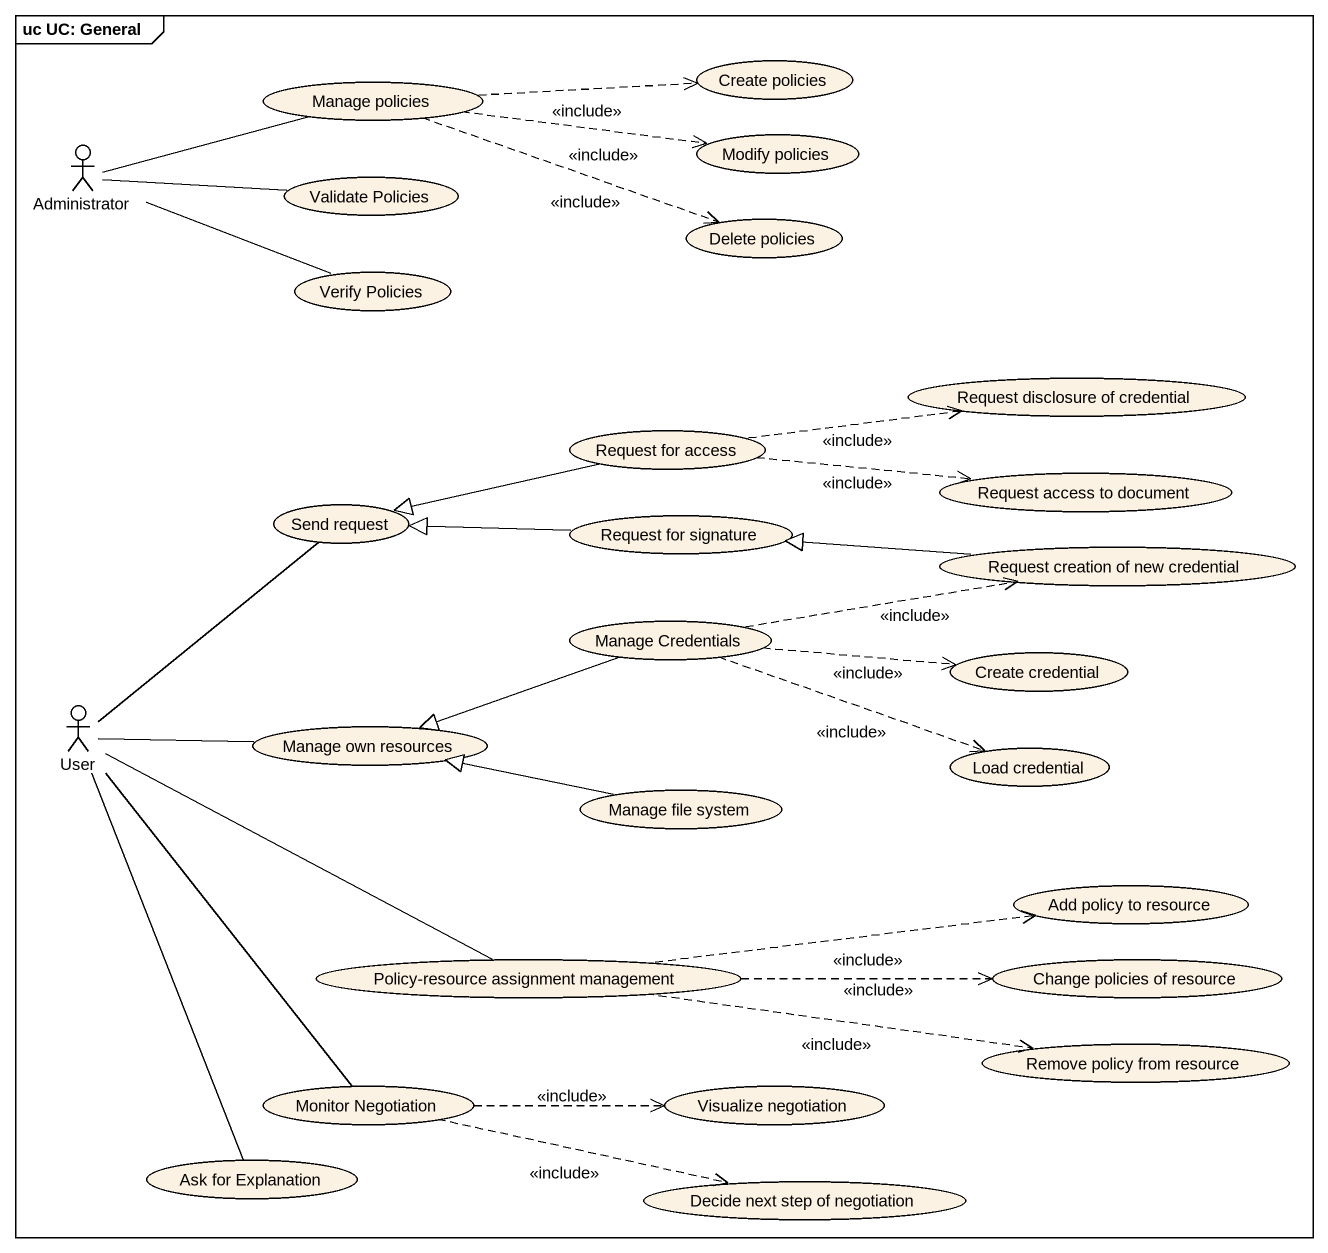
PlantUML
@startuml
mainframe uc UC: General
usecase "Create policies" as Create_policies
usecase "Manage policies" as Manage_policies
usecase "Modify policies" as Modify_policies
actor Administrator
usecase "Validate Policies" as Validate_Policies
usecase "Verify Policies" as Verify_Policies
usecase "Delete policies" as Delete_policies
usecase "Request disclosure of credential" as Request_disclosure_of
usecase "Request for access" as Request_for_access
usecase "Request access to document" as Request_access_to_document
usecase "Send request" as Send_request
usecase "Request for signature" as Request_for_signature
usecase "Request creation of new credential" as Request_creation_of_new
usecase "Manage Credentials" as Manage_Credentials
usecase "Create credential" as Create_credential
actor User
usecase "Manage own resources" as Manage_own_resources
usecase "Load credential" as Load_credential
usecase "Manage file system" as Manage_file_system
usecase "Add policy to resource" as Add_policy_to_resource
usecase "Policy-resource assignment management" as Policy_resource_assignment
usecase "Change policies of resource" as Change_policies_of_resource
usecase "Monitor Negotiation" as Monitor_Negotiation
usecase "Visualize negotiation" as Visualize_negotiation
usecase "Remove policy from resource" as Remove_policy_from_resource
usecase "Ask for Explanation" as Ask_for_Explanation
usecase "Decide next step of negotiation" as Decide_next_step_of
Manage_policies .right.> Create_policies : <<include>>
Manage_policies .right.> Modify_policies : <<include>>
Manage_policies .right.> Delete_policies : <<include>>
Administrator -right- Manage_policies
Administrator -right- Validate_Policies
Administrator -right- Verify_Policies
Request_for_access .right.> Request_disclosure_of : <<include>>
Request_for_access .right.> Request_access_to_document : <<include>>
Request_for_access -left-|> Send_request
Request_for_signature -left-|> Send_request
Request_creation_of_new -left-|> Request_for_signature
Manage_Credentials .right.> Request_creation_of_new : <<include>>
Manage_Credentials .right.> Create_credential : <<include>>
Manage_Credentials -left-|> Manage_own_resources
Manage_Credentials .right.> Load_credential : <<include>>
User -up- Send_request
User -right- Manage_own_resources
User -right- Policy_resource_assignment
User -- Ask_for_Explanation
Manage_file_system -left-|> Manage_own_resources
Policy_resource_assignment .right.> Add_policy_to_resource : <<include>>
Policy_resource_assignment .right.> Change_policies_of_resource : <<include>>
Policy_resource_assignment .right.> Remove_policy_from_resource : <<include>>
Monitor_Negotiation -up- User
Monitor_Negotiation .right.> Visualize_negotiation : <<include>>
Monitor_Negotiation .right.> Decide_next_step_of : <<include>>
@enduml
